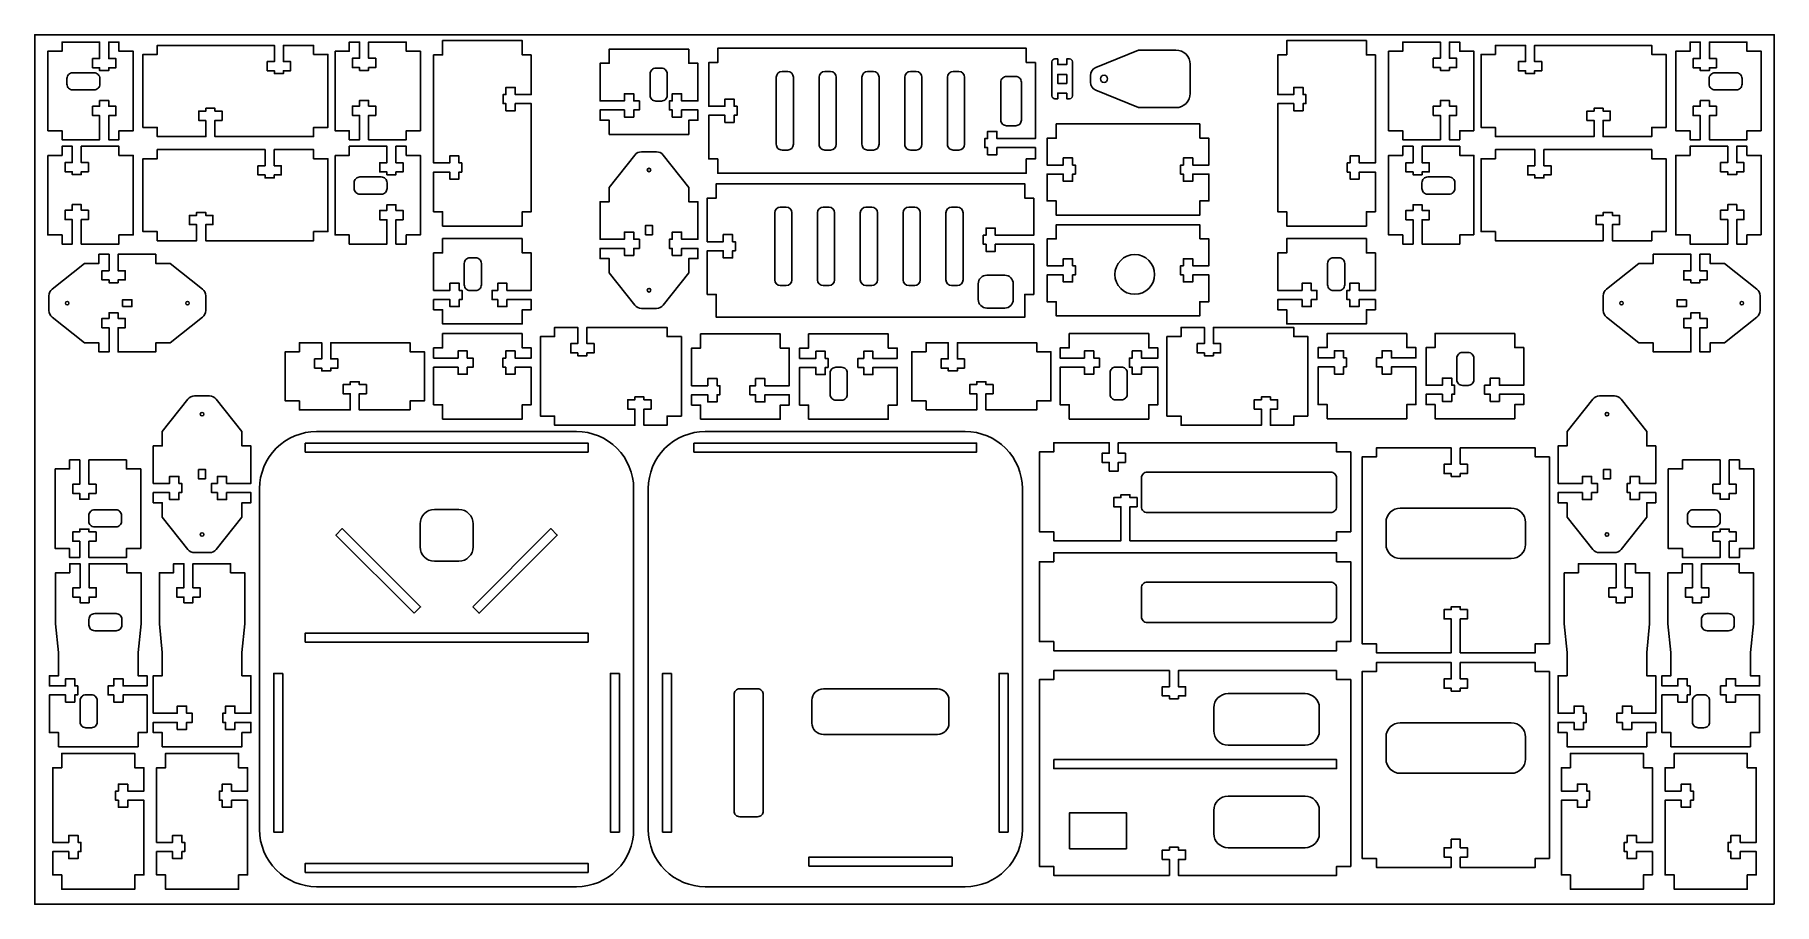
# Model space of a CAD drawing. Extents: x -305 to 305, y -151 to 154.
import ezdxf

# ---------------------------------------------------------------- set-up
doc = ezdxf.new("R2010")
doc.units = 0
doc.layers.add('TRANSPARENT', color=5, linetype='CONTINUOUS')

msp = doc.modelspace()

# ---------------------------------------------------------------- linework, layer by layer
at = {"layer": 'TRANSPARENT'}
for points in [[(304.8, -150.81), (-304.8, -150.81), (-304.8, 153.99), (304.8, 153.99)], [(-300.25, 120.34), (-300.25, 148.24), (-295.25, 148.24), (-295.25, 151.41), (-282.07, 151.41), (-282.07, 145.67), (-284.57, 145.67), (-284.57, 142.42), (-282.07, 142.42), (-282.07, 141.42), (-278.89, 141.42), (-278.89, 142.42), (-276.39, 142.42), (-276.39, 145.67), (-278.89, 145.67), (-278.89, 151.41), (-275.31, 151.41), (-275.31, 148.24), (-270.31, 148.24), (-270.31, 120.34), (-275.31, 120.34), (-275.31, 117.16), (-278.89, 117.16), (-278.89, 125.68), (-276.39, 125.68), (-276.39, 128.93), (-278.89, 128.93), (-278.89, 130.93), (-282.07, 130.93), (-282.07, 128.93), (-284.57, 128.93), (-284.57, 125.68), (-282.07, 125.68), (-282.07, 117.16), (-295.25, 117.16), (-295.25, 120.34)], [(-244.83, 123.96), (-247.33, 123.96), (-247.33, 127.21), (-244.83, 127.21), (-244.83, 128.21), (-241.66, 128.21), (-241.66, 127.21), (-239.16, 127.21), (-239.16, 123.96), (-241.66, 123.96), (-241.66, 118.32), (-207.08, 118.32), (-207.08, 121.49), (-202.08, 121.49), (-202.08, 147.08), (-207.08, 147.08), (-207.08, 150.25), (-217.66, 150.25), (-217.66, 144.61), (-215.16, 144.61), (-215.16, 141.36), (-217.66, 141.36), (-217.66, 140.36), (-220.83, 140.36), (-220.83, 141.36), (-223.33, 141.36), (-223.33, 144.61), (-220.83, 144.61), (-220.83, 150.25), (-261.9, 150.25), (-261.9, 147.08), (-266.9, 147.08), (-266.9, 121.49), (-261.9, 121.49), (-261.9, 118.32), (-244.83, 118.32)], [(-199.58, 148.24), (-199.58, 120.34), (-194.58, 120.34), (-194.58, 117.16), (-191, 117.16), (-191, 125.74), (-193.5, 125.74), (-193.5, 128.99), (-191, 128.99), (-191, 130.99), (-187.82, 130.99), (-187.82, 128.99), (-185.32, 128.99), (-185.32, 125.74), (-187.82, 125.74), (-187.82, 117.16), (-174.64, 117.16), (-174.64, 120.34), (-169.64, 120.34), (-169.64, 148.24), (-174.64, 148.24), (-174.64, 151.41), (-187.82, 151.41), (-187.82, 145.73), (-185.32, 145.73), (-185.32, 142.48), (-187.82, 142.48), (-187.82, 141.48), (-191, 141.48), (-191, 142.48), (-193.5, 142.48), (-193.5, 145.73), (-191, 145.73), (-191, 151.41), (-194.58, 151.41), (-194.58, 148.24)], [(-130.79, 146.95), (-133.96, 146.95), (-133.96, 151.95), (-161.86, 151.95), (-161.86, 146.95), (-165.04, 146.95), (-165.04, 109.04), (-159.39, 109.04), (-159.39, 111.54), (-156.14, 111.54), (-156.14, 109.04), (-155.14, 109.04), (-155.14, 105.87), (-156.14, 105.87), (-156.14, 103.37), (-159.39, 103.37), (-159.39, 105.87), (-165.04, 105.87), (-165.04, 91.95), (-161.86, 91.95), (-161.86, 86.95), (-133.96, 86.95), (-133.96, 91.95), (-130.79, 91.95), (-130.79, 129.87), (-136.43, 129.87), (-136.43, 127.37), (-139.68, 127.37), (-139.68, 129.87), (-140.68, 129.87), (-140.68, 133.04), (-139.68, 133.04), (-139.68, 135.54), (-136.43, 135.54), (-136.43, 133.04), (-130.79, 133.04)], [(-75.59, 148.99), (-103.49, 148.99), (-103.49, 143.99), (-106.66, 143.99), (-106.66, 130.8), (-98.14, 130.8), (-98.14, 133.3), (-94.89, 133.3), (-94.89, 130.8), (-92.89, 130.8), (-92.89, 127.63), (-94.89, 127.63), (-94.89, 125.13), (-98.14, 125.13), (-98.14, 127.63), (-106.66, 127.63), (-106.66, 124.05), (-103.49, 124.05), (-103.49, 119.05), (-75.59, 119.05), (-75.59, 124.05), (-72.41, 124.05), (-72.41, 127.63), (-78.15, 127.63), (-78.15, 125.13), (-81.4, 125.13), (-81.4, 127.63), (-82.4, 127.63), (-82.4, 130.8), (-81.4, 130.8), (-81.4, 133.3), (-78.15, 133.3), (-78.15, 130.8), (-72.41, 130.8), (-72.41, 143.99), (-75.59, 143.99)], [(42.68, 144.25), (42.68, 149.25), (-65.42, 149.25), (-65.42, 144.25), (-68.59, 144.25), (-68.59, 128.93), (-62.95, 128.93), (-62.95, 131.43), (-59.7, 131.43), (-59.7, 128.93), (-58.7, 128.93), (-58.7, 125.76), (-59.7, 125.76), (-59.7, 123.26), (-62.95, 123.26), (-62.95, 125.76), (-68.59, 125.76), (-68.59, 110.44), (-65.42, 110.44), (-65.42, 105.44), (42.68, 105.44), (42.68, 110.44), (45.86, 110.44), (45.86, 114.45), (32.38, 114.45), (32.38, 111.95), (29.13, 111.95), (29.13, 114.45), (28.13, 114.45), (28.13, 117.62), (29.13, 117.62), (29.13, 120.12), (32.38, 120.12), (32.38, 117.62), (45.86, 117.62), (45.86, 144.25)], [(133.96, 146.95), (130.79, 146.95), (130.79, 133.04), (136.43, 133.04), (136.43, 135.54), (139.68, 135.54), (139.68, 133.04), (140.68, 133.04), (140.68, 129.87), (139.68, 129.87), (139.68, 127.37), (136.43, 127.37), (136.43, 129.87), (130.79, 129.87), (130.79, 91.95), (133.96, 91.95), (133.96, 86.95), (161.86, 86.95), (161.86, 91.95), (165.04, 91.95), (165.04, 105.87), (159.39, 105.87), (159.39, 103.37), (156.14, 103.37), (156.14, 105.87), (155.14, 105.87), (155.14, 109.04), (156.14, 109.04), (156.14, 111.54), (159.39, 111.54), (159.39, 109.04), (165.04, 109.04), (165.04, 146.95), (161.86, 146.95), (161.86, 151.95), (133.96, 151.95)], [(199.58, 120.34), (199.58, 148.24), (194.58, 148.24), (194.58, 151.41), (191, 151.41), (191, 145.73), (193.5, 145.73), (193.5, 142.48), (191, 142.48), (191, 141.48), (187.82, 141.48), (187.82, 142.48), (185.32, 142.48), (185.32, 145.73), (187.82, 145.73), (187.82, 151.41), (174.64, 151.41), (174.64, 148.24), (169.64, 148.24), (169.64, 120.34), (174.64, 120.34), (174.64, 117.16), (187.82, 117.16), (187.82, 125.74), (185.32, 125.74), (185.32, 128.99), (187.82, 128.99), (187.82, 130.99), (191, 130.99), (191, 128.99), (193.5, 128.99), (193.5, 125.74), (191, 125.74), (191, 117.16), (194.58, 117.16), (194.58, 120.34)], [(247.33, 123.96), (244.83, 123.96), (244.83, 118.32), (261.9, 118.32), (261.9, 121.49), (266.9, 121.49), (266.9, 147.08), (261.9, 147.08), (261.9, 150.25), (220.83, 150.25), (220.83, 144.61), (223.33, 144.61), (223.33, 141.36), (220.83, 141.36), (220.83, 140.36), (217.66, 140.36), (217.66, 141.36), (215.16, 141.36), (215.16, 144.61), (217.66, 144.61), (217.66, 150.25), (207.08, 150.25), (207.08, 147.08), (202.08, 147.08), (202.08, 121.49), (207.08, 121.49), (207.08, 118.32), (241.66, 118.32), (241.66, 123.96), (239.16, 123.96), (239.16, 127.21), (241.66, 127.21), (241.66, 128.21), (244.83, 128.21), (244.83, 127.21), (247.33, 127.21)], [(300.25, 120.34), (300.25, 148.24), (295.25, 148.24), (295.25, 151.41), (282.07, 151.41), (282.07, 145.67), (284.57, 145.67), (284.57, 142.42), (282.07, 142.42), (282.07, 141.42), (278.89, 141.42), (278.89, 142.42), (276.39, 142.42), (276.39, 145.67), (278.89, 145.67), (278.89, 151.41), (275.31, 151.41), (275.31, 148.24), (270.31, 148.24), (270.31, 120.34), (275.31, 120.34), (275.31, 117.16), (278.89, 117.16), (278.89, 125.68), (276.39, 125.68), (276.39, 128.93), (278.89, 128.93), (278.89, 130.93), (282.07, 130.93), (282.07, 128.93), (284.57, 128.93), (284.57, 125.68), (282.07, 125.68), (282.07, 117.16), (295.25, 117.16), (295.25, 120.34)], [(56.87, 140.12), (56.87, 136.95), (53.69, 136.95), (53.69, 140.12)], [(103.49, 117.74), (103.49, 122.74), (53.17, 122.74), (53.17, 117.74), (49.99, 117.74), (49.99, 108.33), (55.64, 108.33), (55.64, 110.83), (58.89, 110.83), (58.89, 108.33), (59.89, 108.33), (59.89, 105.15), (58.89, 105.15), (58.89, 102.65), (55.64, 102.65), (55.64, 105.15), (49.99, 105.15), (49.99, 95.74), (53.17, 95.74), (53.17, 90.74), (103.49, 90.74), (103.49, 95.74), (106.66, 95.74), (106.66, 105.15), (101.01, 105.15), (101.01, 102.65), (97.76, 102.65), (97.76, 105.15), (96.76, 105.15), (96.76, 108.33), (97.76, 108.33), (97.76, 110.83), (101.01, 110.83), (101.01, 108.33), (106.66, 108.33), (106.66, 117.74)], [(-300.25, 111.71), (-300.25, 83.81), (-295.25, 83.81), (-295.25, 80.63), (-291.67, 80.63), (-291.67, 89.21), (-294.17, 89.21), (-294.17, 92.46), (-291.67, 92.46), (-291.67, 94.46), (-288.49, 94.46), (-288.49, 92.46), (-285.99, 92.46), (-285.99, 89.21), (-288.49, 89.21), (-288.49, 80.63), (-275.31, 80.63), (-275.31, 83.81), (-270.31, 83.81), (-270.31, 111.71), (-275.31, 111.71), (-275.31, 114.88), (-288.49, 114.88), (-288.49, 109.2), (-285.99, 109.2), (-285.99, 105.95), (-288.49, 105.95), (-288.49, 104.95), (-291.67, 104.95), (-291.67, 105.95), (-294.17, 105.95), (-294.17, 109.2), (-291.67, 109.2), (-291.67, 114.88), (-295.25, 114.88), (-295.25, 111.71)], [(-226.58, 108.08), (-224.08, 108.08), (-224.08, 113.73), (-261.9, 113.73), (-261.9, 110.55), (-266.9, 110.55), (-266.9, 84.97), (-261.9, 84.97), (-261.9, 81.79), (-248.08, 81.79), (-248.08, 87.44), (-250.58, 87.44), (-250.58, 90.69), (-248.08, 90.69), (-248.08, 91.69), (-244.9, 91.69), (-244.9, 90.69), (-242.4, 90.69), (-242.4, 87.44), (-244.9, 87.44), (-244.9, 81.79), (-207.08, 81.79), (-207.08, 84.97), (-202.08, 84.97), (-202.08, 110.55), (-207.08, 110.55), (-207.08, 113.73), (-220.9, 113.73), (-220.9, 108.08), (-218.4, 108.08), (-218.4, 104.83), (-220.9, 104.83), (-220.9, 103.83), (-224.08, 103.83), (-224.08, 104.83), (-226.58, 104.83)], [(-199.58, 111.71), (-199.58, 83.81), (-194.58, 83.81), (-194.58, 80.63), (-181.4, 80.63), (-181.4, 89.15), (-183.9, 89.15), (-183.9, 92.4), (-181.4, 92.4), (-181.4, 94.4), (-178.22, 94.4), (-178.22, 92.4), (-175.72, 92.4), (-175.72, 89.15), (-178.22, 89.15), (-178.22, 80.63), (-174.64, 80.63), (-174.64, 83.81), (-169.64, 83.81), (-169.64, 111.71), (-174.64, 111.71), (-174.64, 114.88), (-178.22, 114.88), (-178.22, 109.14), (-175.72, 109.14), (-175.72, 105.89), (-178.22, 105.89), (-178.22, 104.89), (-181.4, 104.89), (-181.4, 105.89), (-183.9, 105.89), (-183.9, 109.14), (-181.4, 109.14), (-181.4, 114.88), (-194.58, 114.88), (-194.58, 111.71)], [(199.58, 83.81), (199.58, 111.71), (194.58, 111.71), (194.58, 114.88), (181.4, 114.88), (181.4, 109.14), (183.9, 109.14), (183.9, 105.89), (181.4, 105.89), (181.4, 104.89), (178.22, 104.89), (178.22, 105.89), (175.72, 105.89), (175.72, 109.14), (178.22, 109.14), (178.22, 114.88), (174.64, 114.88), (174.64, 111.71), (169.64, 111.71), (169.64, 83.81), (174.64, 83.81), (174.64, 80.63), (178.22, 80.63), (178.22, 89.15), (175.72, 89.15), (175.72, 92.4), (178.22, 92.4), (178.22, 94.4), (181.4, 94.4), (181.4, 92.4), (183.9, 92.4), (183.9, 89.15), (181.4, 89.15), (181.4, 80.63), (194.58, 80.63), (194.58, 83.81)], [(224.08, 108.08), (226.58, 108.08), (226.58, 104.83), (224.08, 104.83), (224.08, 103.83), (220.9, 103.83), (220.9, 104.83), (218.4, 104.83), (218.4, 108.08), (220.9, 108.08), (220.9, 113.73), (207.08, 113.73), (207.08, 110.55), (202.08, 110.55), (202.08, 84.97), (207.08, 84.97), (207.08, 81.79), (244.9, 81.79), (244.9, 87.44), (242.4, 87.44), (242.4, 90.69), (244.9, 90.69), (244.9, 91.69), (248.08, 91.69), (248.08, 90.69), (250.58, 90.69), (250.58, 87.44), (248.08, 87.44), (248.08, 81.79), (261.9, 81.79), (261.9, 84.97), (266.9, 84.97), (266.9, 110.55), (261.9, 110.55), (261.9, 113.73), (224.08, 113.73)], [(300.25, 83.81), (300.25, 111.71), (295.25, 111.71), (295.25, 114.88), (291.67, 114.88), (291.67, 109.2), (294.17, 109.2), (294.17, 105.95), (291.67, 105.95), (291.67, 104.95), (288.49, 104.95), (288.49, 105.95), (285.99, 105.95), (285.99, 109.2), (288.49, 109.2), (288.49, 114.88), (275.31, 114.88), (275.31, 111.71), (270.31, 111.71), (270.31, 83.81), (275.31, 83.81), (275.31, 80.63), (288.49, 80.63), (288.49, 89.21), (285.99, 89.21), (285.99, 92.46), (288.49, 92.46), (288.49, 94.46), (291.67, 94.46), (291.67, 92.46), (294.17, 92.46), (294.17, 89.21), (291.67, 89.21), (291.67, 80.63), (295.25, 80.63), (295.25, 83.81)], [(45.3, 96.75), (42.13, 96.75), (42.13, 101.75), (-65.97, 101.75), (-65.97, 96.75), (-69.15, 96.75), (-69.15, 81.43), (-63.5, 81.43), (-63.5, 83.93), (-60.25, 83.93), (-60.25, 81.43), (-59.25, 81.43), (-59.25, 78.26), (-60.25, 78.26), (-60.25, 75.76), (-63.5, 75.76), (-63.5, 78.26), (-69.15, 78.26), (-69.15, 62.94), (-65.97, 62.94), (-65.97, 54.94), (42.13, 54.94), (42.13, 62.94), (45.3, 62.94), (45.3, 80.53), (31.82, 80.53), (31.82, 78.03), (28.57, 78.03), (28.57, 80.53), (27.57, 80.53), (27.57, 83.71), (28.57, 83.71), (28.57, 86.21), (31.82, 86.21), (31.82, 83.71), (45.3, 83.71)], [(-88.33, 83.87), (-90.75, 83.87), (-90.75, 87.15), (-88.33, 87.15)], [(103.49, 82.4), (103.49, 87.4), (53.17, 87.4), (53.17, 82.4), (49.99, 82.4), (49.99, 72.99), (55.64, 72.99), (55.64, 75.49), (58.89, 75.49), (58.89, 72.99), (59.89, 72.99), (59.89, 69.82), (58.89, 69.82), (58.89, 67.32), (55.64, 67.32), (55.64, 69.82), (49.99, 69.82), (49.99, 60.41), (53.17, 60.41), (53.17, 55.41), (103.49, 55.41), (103.49, 60.41), (106.66, 60.41), (106.66, 69.82), (101.01, 69.82), (101.01, 67.32), (97.76, 67.32), (97.76, 69.82), (96.76, 69.82), (96.76, 72.99), (97.76, 72.99), (97.76, 75.49), (101.01, 75.49), (101.01, 72.99), (106.66, 72.99), (106.66, 82.4)], [(-133.96, 82.54), (-161.86, 82.54), (-161.86, 77.54), (-165.04, 77.54), (-165.04, 64.36), (-159.3, 64.36), (-159.3, 66.86), (-156.05, 66.86), (-156.05, 64.36), (-155.05, 64.36), (-155.05, 61.18), (-156.05, 61.18), (-156.05, 58.68), (-159.3, 58.68), (-159.3, 61.18), (-165.04, 61.18), (-165.04, 57.6), (-161.86, 57.6), (-161.86, 52.6), (-133.96, 52.6), (-133.96, 57.6), (-130.79, 57.6), (-130.79, 61.18), (-139.31, 61.18), (-139.31, 58.68), (-142.56, 58.68), (-142.56, 61.18), (-144.56, 61.18), (-144.56, 64.36), (-142.56, 64.36), (-142.56, 66.86), (-139.31, 66.86), (-139.31, 64.36), (-130.79, 64.36), (-130.79, 77.54), (-133.96, 77.54)], [(161.86, 82.54), (133.96, 82.54), (133.96, 77.54), (130.79, 77.54), (130.79, 64.36), (139.31, 64.36), (139.31, 66.86), (142.56, 66.86), (142.56, 64.36), (144.56, 64.36), (144.56, 61.18), (142.56, 61.18), (142.56, 58.68), (139.31, 58.68), (139.31, 61.18), (130.79, 61.18), (130.79, 57.6), (133.96, 57.6), (133.96, 52.6), (161.86, 52.6), (161.86, 57.6), (165.04, 57.6), (165.04, 61.18), (159.3, 61.18), (159.3, 58.68), (156.05, 58.68), (156.05, 61.18), (155.05, 61.18), (155.05, 64.36), (156.05, 64.36), (156.05, 66.86), (159.3, 66.86), (159.3, 64.36), (165.04, 64.36), (165.04, 77.54), (161.86, 77.54)], [(-274.01, 58.69), (-274.01, 61.11), (-270.74, 61.11), (-270.74, 58.69)], [(274.01, 61.11), (274.01, 58.69), (270.74, 58.69), (270.74, 61.11)], [(-133.96, 49.21), (-161.86, 49.21), (-161.86, 44.21), (-165.04, 44.21), (-165.04, 40.63), (-156.46, 40.63), (-156.46, 43.13), (-153.21, 43.13), (-153.21, 40.63), (-151.21, 40.63), (-151.21, 37.46), (-153.21, 37.46), (-153.21, 34.96), (-156.46, 34.96), (-156.46, 37.46), (-165.04, 37.46), (-165.04, 24.27), (-161.86, 24.27), (-161.86, 19.27), (-133.96, 19.27), (-133.96, 24.27), (-130.79, 24.27), (-130.79, 37.46), (-136.47, 37.46), (-136.47, 34.96), (-139.72, 34.96), (-139.72, 37.46), (-140.72, 37.46), (-140.72, 40.63), (-139.72, 40.63), (-139.72, 43.13), (-136.47, 43.13), (-136.47, 40.63), (-130.79, 40.63), (-130.79, 44.21), (-133.96, 44.21)], [(-78.18, 20.29), (-78.18, 48.19), (-83.18, 48.19), (-83.18, 51.37), (-111.31, 51.37), (-111.31, 45.72), (-108.81, 45.72), (-108.81, 42.47), (-111.31, 42.47), (-111.31, 41.47), (-114.49, 41.47), (-114.49, 42.47), (-116.99, 42.47), (-116.99, 45.72), (-114.49, 45.72), (-114.49, 51.37), (-122.62, 51.37), (-122.62, 48.19), (-127.62, 48.19), (-127.62, 20.29), (-122.62, 20.29), (-122.62, 17.12), (-94.49, 17.12), (-94.49, 22.77), (-96.99, 22.77), (-96.99, 26.02), (-94.49, 26.02), (-94.49, 27.02), (-91.31, 27.02), (-91.31, 26.02), (-88.81, 26.02), (-88.81, 22.77), (-91.31, 22.77), (-91.31, 17.12), (-83.18, 17.12), (-83.18, 20.29)], [(-71.44, 19.19), (-43.54, 19.19), (-43.54, 24.19), (-40.37, 24.19), (-40.37, 27.77), (-48.94, 27.77), (-48.94, 25.27), (-52.19, 25.27), (-52.19, 27.77), (-54.19, 27.77), (-54.19, 30.95), (-52.19, 30.95), (-52.19, 33.45), (-48.94, 33.45), (-48.94, 30.95), (-40.37, 30.95), (-40.37, 44.13), (-43.54, 44.13), (-43.54, 49.13), (-71.44, 49.13), (-71.44, 44.13), (-74.62, 44.13), (-74.62, 30.95), (-68.93, 30.95), (-68.93, 33.45), (-65.68, 33.45), (-65.68, 30.95), (-64.68, 30.95), (-64.68, 27.77), (-65.68, 27.77), (-65.68, 25.27), (-68.93, 25.27), (-68.93, 27.77), (-74.62, 27.77), (-74.62, 24.19), (-71.44, 24.19)], [(-33.61, 19.19), (-5.71, 19.19), (-5.71, 24.19), (-2.54, 24.19), (-2.54, 37.37), (-11.06, 37.37), (-11.06, 34.87), (-14.31, 34.87), (-14.31, 37.37), (-16.31, 37.37), (-16.31, 40.55), (-14.31, 40.55), (-14.31, 43.05), (-11.06, 43.05), (-11.06, 40.55), (-2.54, 40.55), (-2.54, 44.13), (-5.71, 44.13), (-5.71, 49.13), (-33.61, 49.13), (-33.61, 44.13), (-36.79, 44.13), (-36.79, 40.55), (-31.05, 40.55), (-31.05, 43.05), (-27.8, 43.05), (-27.8, 40.55), (-26.8, 40.55), (-26.8, 37.37), (-27.8, 37.37), (-27.8, 34.87), (-31.05, 34.87), (-31.05, 37.37), (-36.79, 37.37), (-36.79, 24.19), (-33.61, 24.19)], [(57.72, 19.27), (85.62, 19.27), (85.62, 24.27), (88.79, 24.27), (88.79, 37.46), (83.05, 37.46), (83.05, 34.96), (79.8, 34.96), (79.8, 37.46), (78.8, 37.46), (78.8, 40.63), (79.8, 40.63), (79.8, 43.13), (83.05, 43.13), (83.05, 40.63), (88.79, 40.63), (88.79, 44.21), (85.62, 44.21), (85.62, 49.21), (57.72, 49.21), (57.72, 44.21), (54.54, 44.21), (54.54, 40.63), (63.06, 40.63), (63.06, 43.13), (66.31, 43.13), (66.31, 40.63), (68.31, 40.63), (68.31, 37.46), (66.31, 37.46), (66.31, 34.96), (63.06, 34.96), (63.06, 37.46), (54.54, 37.46), (54.54, 24.27), (57.72, 24.27)], [(141.39, 20.29), (141.39, 48.19), (136.39, 48.19), (136.39, 51.37), (108.26, 51.37), (108.26, 45.72), (110.76, 45.72), (110.76, 42.47), (108.26, 42.47), (108.26, 41.47), (105.09, 41.47), (105.09, 42.47), (102.59, 42.47), (102.59, 45.72), (105.09, 45.72), (105.09, 51.37), (96.96, 51.37), (96.96, 48.19), (91.96, 48.19), (91.96, 20.29), (96.96, 20.29), (96.96, 17.12), (125.09, 17.12), (125.09, 22.77), (122.59, 22.77), (122.59, 26.02), (125.09, 26.02), (125.09, 27.02), (128.26, 27.02), (128.26, 26.02), (130.76, 26.02), (130.76, 22.77), (128.26, 22.77), (128.26, 17.12), (136.39, 17.12), (136.39, 20.29)], [(176.04, 49.3), (148.14, 49.3), (148.14, 44.3), (144.96, 44.3), (144.96, 40.71), (150.65, 40.71), (150.65, 43.21), (153.9, 43.21), (153.9, 40.71), (154.9, 40.71), (154.9, 37.54), (153.9, 37.54), (153.9, 35.04), (150.65, 35.04), (150.65, 37.54), (144.96, 37.54), (144.96, 24.36), (148.14, 24.36), (148.14, 19.36), (176.04, 19.36), (176.04, 24.36), (179.21, 24.36), (179.21, 37.54), (170.64, 37.54), (170.64, 35.04), (167.39, 35.04), (167.39, 37.54), (165.39, 37.54), (165.39, 40.71), (167.39, 40.71), (167.39, 43.21), (170.64, 43.21), (170.64, 40.71), (179.21, 40.71), (179.21, 44.3), (176.04, 44.3)], [(213.87, 49.3), (185.97, 49.3), (185.97, 44.3), (182.79, 44.3), (182.79, 31.11), (188.53, 31.11), (188.53, 33.61), (191.78, 33.61), (191.78, 31.11), (192.78, 31.11), (192.78, 27.94), (191.78, 27.94), (191.78, 25.44), (188.53, 25.44), (188.53, 27.94), (182.79, 27.94), (182.79, 24.36), (185.97, 24.36), (185.97, 19.36), (213.87, 19.36), (213.87, 24.36), (217.04, 24.36), (217.04, 27.94), (208.52, 27.94), (208.52, 25.44), (205.27, 25.44), (205.27, 27.94), (203.27, 27.94), (203.27, 31.11), (205.27, 31.11), (205.27, 33.61), (208.52, 33.61), (208.52, 31.11), (217.04, 31.11), (217.04, 44.3), (213.87, 44.3)], [(-173.26, 22.47), (-173.26, 25.65), (-168.26, 25.65), (-168.26, 42.84), (-173.26, 42.84), (-173.26, 46.02), (-201.06, 46.02), (-201.06, 40.37), (-198.56, 40.37), (-198.56, 37.12), (-201.06, 37.12), (-201.06, 36.12), (-204.24, 36.12), (-204.24, 37.12), (-206.74, 37.12), (-206.74, 40.37), (-204.24, 40.37), (-204.24, 46.02), (-212.04, 46.02), (-212.04, 42.84), (-217.04, 42.84), (-217.04, 25.65), (-212.04, 25.65), (-212.04, 22.47), (-194.24, 22.47), (-194.24, 28.12), (-196.74, 28.12), (-196.74, 31.37), (-194.24, 31.37), (-194.24, 32.37), (-191.06, 32.37), (-191.06, 31.37), (-188.56, 31.37), (-188.56, 28.12), (-191.06, 28.12), (-191.06, 22.47)], [(7.54, 22.47), (25.34, 22.47), (25.34, 28.12), (22.84, 28.12), (22.84, 31.37), (25.34, 31.37), (25.34, 32.37), (28.52, 32.37), (28.52, 31.37), (31.02, 31.37), (31.02, 28.12), (28.52, 28.12), (28.52, 22.47), (46.32, 22.47), (46.32, 25.65), (51.32, 25.65), (51.32, 42.84), (46.32, 42.84), (46.32, 46.02), (18.52, 46.02), (18.52, 40.37), (21.02, 40.37), (21.02, 37.12), (18.52, 37.12), (18.52, 36.12), (15.34, 36.12), (15.34, 37.12), (12.84, 37.12), (12.84, 40.37), (15.34, 40.37), (15.34, 46.02), (7.54, 46.02), (7.54, 42.84), (2.54, 42.84), (2.54, 25.65), (7.54, 25.65)], [(-210.02, 10.84), (-210.02, 7.67), (-110.92, 7.67), (-110.92, 10.84)], [(-73.81, 10.84), (-73.81, 7.67), (25.29, 7.67), (25.29, 10.84)], [(151.41, -23.39), (151.41, -20.22), (156.41, -20.22), (156.41, 7.78), (151.41, 7.78), (151.41, 10.96), (74.93, 10.96), (74.93, 7.31), (77.43, 7.31), (77.43, 4.06), (74.93, 4.06), (74.93, 1.06), (71.75, 1.06), (71.75, 4.06), (69.25, 4.06), (69.25, 7.31), (71.75, 7.31), (71.75, 10.96), (52.31, 10.96), (52.31, 7.78), (47.31, 7.78), (47.31, -20.22), (52.31, -20.22), (52.31, -23.39), (75.82, -23.39), (75.82, -11.5), (73.32, -11.5), (73.32, -8.25), (75.82, -8.25), (75.82, -7.25), (78.99, -7.25), (78.99, -8.25), (81.49, -8.25), (81.49, -11.5), (78.99, -11.5), (78.99, -23.39)], [(194.79, 3.43), (197.29, 3.43), (197.29, 0.18), (194.79, 0.18), (194.79, -0.82), (191.61, -0.82), (191.61, 0.18), (189.11, 0.18), (189.11, 3.43), (191.61, 3.43), (191.61, 9.17), (165.38, 9.17), (165.38, 6), (160.38, 6), (160.38, -59.49), (165.38, -59.49), (165.38, -62.67), (191.61, -62.67), (191.61, -50.78), (189.11, -50.78), (189.11, -47.53), (191.61, -47.53), (191.61, -46.53), (194.79, -46.53), (194.79, -47.53), (197.29, -47.53), (197.29, -50.78), (194.79, -50.78), (194.79, -62.67), (221.03, -62.67), (221.03, -59.49), (226.03, -59.49), (226.03, 6), (221.03, 6), (221.03, 9.17), (194.79, 9.17)], [(-267.66, -26.13), (-267.66, 1.77), (-272.66, 1.77), (-272.66, 4.95), (-285.84, 4.95), (-285.84, -3.57), (-283.34, -3.57), (-283.34, -6.82), (-285.84, -6.82), (-285.84, -8.82), (-289.02, -8.82), (-289.02, -6.82), (-291.52, -6.82), (-291.52, -3.57), (-289.02, -3.57), (-289.02, 4.95), (-292.6, 4.95), (-292.6, 1.77), (-297.6, 1.77), (-297.6, -26.13), (-292.6, -26.13), (-292.6, -29.3), (-289.02, -29.3), (-289.02, -23.56), (-291.52, -23.56), (-291.52, -20.31), (-289.02, -20.31), (-289.02, -19.31), (-285.84, -19.31), (-285.84, -20.31), (-283.34, -20.31), (-283.34, -23.56), (-285.84, -23.56), (-285.84, -29.3), (-272.66, -29.3), (-272.66, -26.13)], [(-244.96, -1.73), (-247.38, -1.73), (-247.38, 1.54), (-244.96, 1.54)], [(247.38, -1.73), (244.96, -1.73), (244.96, 1.54), (247.38, 1.54)], [(267.66, 1.77), (267.66, -26.13), (272.66, -26.13), (272.66, -29.3), (285.84, -29.3), (285.84, -23.56), (283.34, -23.56), (283.34, -20.31), (285.84, -20.31), (285.84, -19.31), (289.02, -19.31), (289.02, -20.31), (291.52, -20.31), (291.52, -23.56), (289.02, -23.56), (289.02, -29.3), (292.6, -29.3), (292.6, -26.13), (297.6, -26.13), (297.6, 1.77), (292.6, 1.77), (292.6, 4.95), (289.02, 4.95), (289.02, -3.57), (291.52, -3.57), (291.52, -6.82), (289.02, -6.82), (289.02, -8.82), (285.84, -8.82), (285.84, -6.82), (283.34, -6.82), (283.34, -3.57), (285.84, -3.57), (285.84, 4.95), (272.66, 4.95), (272.66, 1.77)], [(-171.85, -48.81), (-169.6, -46.56), (-197.03, -19.14), (-199.27, -21.38)], [(-151.34, -46.56), (-149.09, -48.81), (-121.67, -21.38), (-123.91, -19.14)], [(52.31, -58.75), (52.31, -61.93), (151.41, -61.93), (151.41, -58.75), (156.41, -58.75), (156.41, -30.75), (151.41, -30.75), (151.41, -27.58), (52.31, -27.58), (52.31, -30.75), (47.31, -30.75), (47.31, -58.75)], [(-267.57, -52.52), (-267.57, -34.62), (-272.57, -34.62), (-272.57, -31.44), (-285.76, -31.44), (-285.76, -39.87), (-283.26, -39.87), (-283.26, -43.12), (-285.76, -43.12), (-285.76, -45.12), (-288.93, -45.12), (-288.93, -43.12), (-291.43, -43.12), (-291.43, -39.87), (-288.93, -39.87), (-288.93, -31.44), (-292.52, -31.44), (-292.52, -34.62), (-297.52, -34.62), (-297.52, -52.52), (-296.49, -62.52), (-296.49, -70.69), (-299.67, -70.69), (-299.67, -74.28), (-294.02, -74.28), (-294.02, -71.78), (-290.77, -71.78), (-290.77, -74.28), (-289.77, -74.28), (-289.77, -77.45), (-290.77, -77.45), (-290.77, -79.95), (-294.02, -79.95), (-294.02, -77.45), (-299.67, -77.45), (-299.67, -90.63), (-296.49, -90.63), (-296.49, -95.63), (-268.6, -95.63), (-268.6, -90.63), (-265.42, -90.63), (-265.42, -77.45), (-273.85, -77.45), (-273.85, -79.95), (-277.1, -79.95), (-277.1, -77.45), (-279.1, -77.45), (-279.1, -74.28), (-277.1, -74.28), (-277.1, -71.78), (-273.85, -71.78), (-273.85, -74.28), (-265.42, -74.28), (-265.42, -70.69), (-268.6, -70.69), (-268.6, -62.52)], [(-231.2, -52.52), (-231.2, -34.62), (-236.2, -34.62), (-236.2, -31.44), (-249.38, -31.44), (-249.38, -39.87), (-246.88, -39.87), (-246.88, -43.12), (-249.38, -43.12), (-249.38, -45.12), (-252.56, -45.12), (-252.56, -43.12), (-255.06, -43.12), (-255.06, -39.87), (-252.56, -39.87), (-252.56, -31.44), (-256.14, -31.44), (-256.14, -34.62), (-261.14, -34.62), (-261.14, -52.52), (-260.12, -62.52), (-260.12, -70.69), (-263.3, -70.69), (-263.3, -83.88), (-254.87, -83.88), (-254.87, -81.38), (-251.62, -81.38), (-251.62, -83.88), (-249.62, -83.88), (-249.62, -87.05), (-251.62, -87.05), (-251.62, -89.55), (-254.87, -89.55), (-254.87, -87.05), (-263.3, -87.05), (-263.3, -90.63), (-260.12, -90.63), (-260.12, -95.63), (-232.22, -95.63), (-232.22, -90.63), (-229.05, -90.63), (-229.05, -87.05), (-234.69, -87.05), (-234.69, -89.55), (-237.94, -89.55), (-237.94, -87.05), (-238.94, -87.05), (-238.94, -83.88), (-237.94, -83.88), (-237.94, -81.38), (-234.69, -81.38), (-234.69, -83.88), (-229.05, -83.88), (-229.05, -70.69), (-232.22, -70.69), (-232.22, -62.52)], [(231.2, -34.62), (231.2, -52.52), (232.22, -62.52), (232.22, -70.69), (229.05, -70.69), (229.05, -83.88), (234.69, -83.88), (234.69, -81.38), (237.94, -81.38), (237.94, -83.88), (238.94, -83.88), (238.94, -87.05), (237.94, -87.05), (237.94, -89.55), (234.69, -89.55), (234.69, -87.05), (229.05, -87.05), (229.05, -90.63), (232.22, -90.63), (232.22, -95.63), (260.12, -95.63), (260.12, -90.63), (263.3, -90.63), (263.3, -87.05), (254.87, -87.05), (254.87, -89.55), (251.62, -89.55), (251.62, -87.05), (249.62, -87.05), (249.62, -83.88), (251.62, -83.88), (251.62, -81.38), (254.87, -81.38), (254.87, -83.88), (263.3, -83.88), (263.3, -70.69), (260.12, -70.69), (260.12, -62.52), (261.14, -52.52), (261.14, -34.62), (256.14, -34.62), (256.14, -31.44), (252.56, -31.44), (252.56, -39.87), (255.06, -39.87), (255.06, -43.12), (252.56, -43.12), (252.56, -45.12), (249.38, -45.12), (249.38, -43.12), (246.88, -43.12), (246.88, -39.87), (249.38, -39.87), (249.38, -31.44), (236.2, -31.44), (236.2, -34.62)], [(297.52, -52.52), (297.52, -34.62), (292.52, -34.62), (292.52, -31.44), (279.33, -31.44), (279.33, -39.87), (281.83, -39.87), (281.83, -43.12), (279.33, -43.12), (279.33, -45.12), (276.16, -45.12), (276.16, -43.12), (273.66, -43.12), (273.66, -39.87), (276.16, -39.87), (276.16, -31.44), (272.57, -31.44), (272.57, -34.62), (267.57, -34.62), (267.57, -52.52), (268.6, -62.52), (268.6, -70.69), (265.42, -70.69), (265.42, -74.28), (271.07, -74.28), (271.07, -71.78), (274.32, -71.78), (274.32, -74.28), (275.32, -74.28), (275.32, -77.45), (274.32, -77.45), (274.32, -79.95), (271.07, -79.95), (271.07, -77.45), (265.42, -77.45), (265.42, -90.63), (268.6, -90.63), (268.6, -95.63), (296.49, -95.63), (296.49, -90.63), (299.67, -90.63), (299.67, -77.45), (291.24, -77.45), (291.24, -79.95), (287.99, -79.95), (287.99, -77.45), (285.99, -77.45), (285.99, -74.28), (287.99, -74.28), (287.99, -71.78), (291.24, -71.78), (291.24, -74.28), (299.67, -74.28), (299.67, -70.69), (296.49, -70.69), (296.49, -62.52)], [(-210.02, -58.94), (-110.92, -58.94), (-110.92, -55.76), (-210.02, -55.76)], [(191.61, -134.28), (189.11, -134.28), (189.11, -131.03), (191.61, -131.03), (191.61, -128.03), (194.79, -128.03), (194.79, -131.03), (197.29, -131.03), (197.29, -134.28), (194.79, -134.28), (194.79, -137.93), (221.03, -137.93), (221.03, -134.75), (226.03, -134.75), (226.03, -69.26), (221.03, -69.26), (221.03, -66.09), (194.79, -66.09), (194.79, -71.83), (197.29, -71.83), (197.29, -75.08), (194.79, -75.08), (194.79, -76.08), (191.61, -76.08), (191.61, -75.08), (189.11, -75.08), (189.11, -71.83), (191.61, -71.83), (191.61, -66.09), (165.38, -66.09), (165.38, -69.26), (160.38, -69.26), (160.38, -134.75), (165.38, -134.75), (165.38, -137.93), (191.61, -137.93)], [(-217.85, -69.89), (-221.03, -69.89), (-221.03, -125.54), (-217.85, -125.54)], [(-99.92, -69.89), (-103.09, -69.89), (-103.09, -125.54), (-99.92, -125.54)], [(-81.64, -69.89), (-84.81, -69.89), (-84.81, -125.54), (-81.64, -125.54)], [(36.3, -69.89), (33.12, -69.89), (33.12, -125.54), (36.3, -125.54)], [(151.41, -68.9), (151.41, -72.08), (156.41, -72.08), (156.41, -137.57), (151.41, -137.57), (151.41, -140.74), (96.02, -140.74), (96.02, -135.1), (98.52, -135.1), (98.52, -131.85), (96.02, -131.85), (96.02, -130.85), (92.85, -130.85), (92.85, -131.85), (90.35, -131.85), (90.35, -135.1), (92.85, -135.1), (92.85, -140.74), (52.31, -140.74), (52.31, -137.57), (47.31, -137.57), (47.31, -72.08), (52.31, -72.08), (52.31, -68.9), (92.85, -68.9), (92.85, -74.55), (90.35, -74.55), (90.35, -77.8), (92.85, -77.8), (92.85, -78.8), (96.02, -78.8), (96.02, -77.8), (98.52, -77.8), (98.52, -74.55), (96.02, -74.55), (96.02, -68.9)], [(-272.22, -108.67), (-272.22, -111.17), (-266.58, -111.17), (-266.58, -102.96), (-269.75, -102.96), (-269.75, -97.96), (-295.34, -97.96), (-295.34, -102.96), (-298.51, -102.96), (-298.51, -129.17), (-292.87, -129.17), (-292.87, -126.67), (-289.62, -126.67), (-289.62, -129.17), (-288.62, -129.17), (-288.62, -132.34), (-289.62, -132.34), (-289.62, -134.84), (-292.87, -134.84), (-292.87, -132.34), (-298.51, -132.34), (-298.51, -140.55), (-295.34, -140.55), (-295.34, -145.55), (-269.75, -145.55), (-269.75, -140.55), (-266.58, -140.55), (-266.58, -114.34), (-272.22, -114.34), (-272.22, -116.84), (-275.47, -116.84), (-275.47, -114.34), (-276.47, -114.34), (-276.47, -111.17), (-275.47, -111.17), (-275.47, -108.67)], [(-235.85, -108.67), (-235.85, -111.17), (-230.2, -111.17), (-230.2, -102.96), (-233.38, -102.96), (-233.38, -97.96), (-258.96, -97.96), (-258.96, -102.96), (-262.14, -102.96), (-262.14, -129.17), (-256.49, -129.17), (-256.49, -126.67), (-253.24, -126.67), (-253.24, -129.17), (-252.24, -129.17), (-252.24, -132.34), (-253.24, -132.34), (-253.24, -134.84), (-256.49, -134.84), (-256.49, -132.34), (-262.14, -132.34), (-262.14, -140.55), (-258.96, -140.55), (-258.96, -145.55), (-233.38, -145.55), (-233.38, -140.55), (-230.2, -140.55), (-230.2, -114.34), (-235.85, -114.34), (-235.85, -116.84), (-239.1, -116.84), (-239.1, -114.34), (-240.1, -114.34), (-240.1, -111.17), (-239.1, -111.17), (-239.1, -108.67)], [(52.31, -100.08), (52.31, -103.25), (151.41, -103.25), (151.41, -100.08)], [(235.85, -111.17), (235.85, -108.67), (239.1, -108.67), (239.1, -111.17), (240.1, -111.17), (240.1, -114.34), (239.1, -114.34), (239.1, -116.84), (235.85, -116.84), (235.85, -114.34), (230.2, -114.34), (230.2, -140.55), (233.38, -140.55), (233.38, -145.55), (258.96, -145.55), (258.96, -140.55), (262.14, -140.55), (262.14, -132.34), (256.49, -132.34), (256.49, -134.84), (253.24, -134.84), (253.24, -132.34), (252.24, -132.34), (252.24, -129.17), (253.24, -129.17), (253.24, -126.67), (256.49, -126.67), (256.49, -129.17), (262.14, -129.17), (262.14, -102.96), (258.96, -102.96), (258.96, -97.96), (233.38, -97.96), (233.38, -102.96), (230.2, -102.96), (230.2, -111.17)], [(272.22, -111.17), (272.22, -108.67), (275.47, -108.67), (275.47, -111.17), (276.47, -111.17), (276.47, -114.34), (275.47, -114.34), (275.47, -116.84), (272.22, -116.84), (272.22, -114.34), (266.58, -114.34), (266.58, -140.55), (269.75, -140.55), (269.75, -145.55), (295.34, -145.55), (295.34, -140.55), (298.51, -140.55), (298.51, -132.34), (292.87, -132.34), (292.87, -134.84), (289.62, -134.84), (289.62, -132.34), (288.62, -132.34), (288.62, -129.17), (289.62, -129.17), (289.62, -126.67), (292.87, -126.67), (292.87, -129.17), (298.51, -129.17), (298.51, -102.96), (295.34, -102.96), (295.34, -97.96), (269.75, -97.96), (269.75, -102.96), (266.58, -102.96), (266.58, -111.17)], [(77.79, -131.37), (77.79, -118.77), (57.85, -118.77), (57.85, -131.37)], [(-210.02, -139.67), (-110.92, -139.67), (-110.92, -136.5), (-210.02, -136.5)], [(-33.56, -137.51), (16.69, -137.51), (16.69, -134.33), (-33.56, -134.33)]]:
    msp.add_lwpolyline(points, close=True, dxfattribs=at)
for points in [[(95.15, 148.63), (81.99, 148.63), (67.02, 142.47, 0.304059), (65.16, 139.7), (65.16, 137.37, 0.304059), (67.02, 134.6), (81.99, 128.44), (95.15, 128.44, 0.414214), (100.15, 133.44), (100.15, 143.63, 0.414214)], [(-291.54, 140.66), (-284.02, 140.66, -0.414214), (-282.02, 138.66), (-282.02, 136.66, -0.414214), (-284.02, 134.66), (-291.54, 134.66, -0.414214), (-293.54, 136.66), (-293.54, 138.66, -0.414214)], [(-83.16, 140.28), (-83.16, 132.75, -0.414214), (-85.16, 130.75), (-87.16, 130.75, -0.414214), (-89.16, 132.75), (-89.16, 140.28, -0.414214), (-87.16, 142.28), (-85.16, 142.28, -0.414214)], [(-44.92, 115.59), (-44.92, 139.1, -0.414213), (-42.92, 141.1), (-40.92, 141.1, -0.414213), (-38.92, 139.1), (-38.92, 115.59, -0.414213), (-40.92, 113.59), (-42.92, 113.59, -0.414214)], [(-29.92, 115.59), (-29.92, 139.1, -0.414213), (-27.92, 141.1), (-25.92, 141.1, -0.414213), (-23.92, 139.1), (-23.92, 115.59, -0.414213), (-25.92, 113.59), (-27.92, 113.59, -0.414214)], [(-14.92, 115.59), (-14.92, 139.1, -0.414213), (-12.92, 141.1), (-10.92, 141.1, -0.414213), (-8.92, 139.1), (-8.92, 115.59, -0.414213), (-10.92, 113.59), (-12.92, 113.59, -0.414214)], [(0.08, 115.59), (0.08, 139.1, -0.414213), (2.08, 141.1), (4.08, 141.1, -0.414213), (6.08, 139.1), (6.08, 115.59, -0.414213), (4.08, 113.59), (2.08, 113.59, -0.414214)], [(15.08, 115.59), (15.08, 139.1, -0.414213), (17.08, 141.1), (19.08, 141.1, -0.414213), (21.08, 139.1), (21.08, 115.59, -0.414213), (19.08, 113.59), (17.08, 113.59, -0.414214)], [(56.87, 133.54), (56.87, 131.54), (57.87, 131.54, 0.414214), (58.87, 132.54), (58.87, 144.54, 0.414214), (57.87, 145.54), (56.87, 145.54), (56.87, 143.54), (53.69, 143.54), (53.69, 145.54), (52.69, 145.54, 0.414214), (51.69, 144.54), (51.69, 132.54, 0.414214), (52.69, 131.54), (53.69, 131.54), (53.69, 133.54)], [(291.54, 134.66), (284.02, 134.66, -0.414214), (282.02, 136.66), (282.02, 138.66, -0.414214), (284.02, 140.66), (291.54, 140.66, -0.414214), (293.54, 138.66), (293.54, 136.66, -0.414214)], [(40.98, 137.39), (40.98, 124.11, -0.414214), (38.98, 122.11), (35.78, 122.11, -0.414214), (33.78, 124.11), (33.78, 137.39, -0.414214), (35.78, 139.39), (38.98, 139.39, -0.414214)], [(-94.49, 111.83), (-103.49, 100.48), (-103.49, 95.48), (-106.66, 95.48), (-106.66, 82.3), (-98.14, 82.3), (-98.14, 84.8), (-94.89, 84.8), (-94.89, 82.3), (-92.89, 82.3), (-92.89, 79.12), (-94.89, 79.12), (-94.89, 76.62), (-98.14, 76.62), (-98.14, 79.12), (-106.66, 79.12), (-106.66, 75.54), (-103.49, 75.54), (-103.49, 70.54), (-94.49, 59.19, 0.229078), (-92.14, 58.05), (-86.93, 58.05, 0.229078), (-84.58, 59.19), (-75.59, 70.54), (-75.59, 75.54), (-72.41, 75.54), (-72.41, 79.12), (-78.15, 79.12), (-78.15, 76.62), (-81.4, 76.62), (-81.4, 79.12), (-82.4, 79.12), (-82.4, 82.3), (-81.4, 82.3), (-81.4, 84.8), (-78.15, 84.8), (-78.15, 82.3), (-72.41, 82.3), (-72.41, 95.48), (-75.59, 95.48), (-75.59, 100.48), (-84.58, 111.83, 0.229078), (-86.93, 112.97), (-92.14, 112.97, 0.229078)], [(-190.87, 104.13), (-183.35, 104.13, -0.414214), (-181.35, 102.13), (-181.35, 100.13, -0.414214), (-183.35, 98.13), (-190.87, 98.13, -0.414214), (-192.87, 100.13), (-192.87, 102.13, -0.414214)], [(190.88, 98.13), (183.35, 98.13, -0.414214), (181.35, 100.13), (181.35, 102.13, -0.414214), (183.35, 104.13), (190.88, 104.13, -0.414214), (192.88, 102.13), (192.88, 100.13, -0.414214)], [(-45.48, 68.09), (-45.48, 91.6, -0.414213), (-43.48, 93.6), (-41.48, 93.6, -0.414213), (-39.48, 91.6), (-39.48, 68.09, -0.414213), (-41.48, 66.09), (-43.48, 66.09, -0.414213)], [(-30.48, 68.09), (-30.48, 91.6, -0.414213), (-28.48, 93.6), (-26.48, 93.6, -0.414213), (-24.48, 91.6), (-24.48, 68.09, -0.414213), (-26.48, 66.09), (-28.48, 66.09, -0.414213)], [(-15.48, 68.09), (-15.48, 91.6, -0.414213), (-13.48, 93.6), (-11.48, 93.6, -0.414213), (-9.48, 91.6), (-9.48, 68.09, -0.414213), (-11.48, 66.09), (-13.48, 66.09, -0.414213)], [(-0.48, 68.09), (-0.48, 91.6, -0.414213), (1.52, 93.6), (3.52, 93.6, -0.414213), (5.52, 91.6), (5.52, 68.09, -0.414213), (3.52, 66.09), (1.52, 66.09, -0.414213)], [(14.52, 68.09), (14.52, 91.6, -0.414213), (16.52, 93.6), (18.52, 93.6, -0.414213), (20.52, 91.6), (20.52, 68.09, -0.414213), (18.52, 66.09), (16.52, 66.09, -0.414213)], [(-246.05, 64.86), (-257.4, 73.85), (-262.4, 73.85), (-262.4, 77.03), (-275.59, 77.03), (-275.59, 71.29), (-273.09, 71.29), (-273.09, 68.04), (-275.59, 68.04), (-275.59, 67.04), (-278.76, 67.04), (-278.76, 68.04), (-281.26, 68.04), (-281.26, 71.29), (-278.76, 71.29), (-278.76, 77.03), (-282.34, 77.03), (-282.34, 73.85), (-287.34, 73.85), (-298.7, 64.86, 0.229078), (-299.83, 62.51), (-299.83, 57.3, 0.229078), (-298.7, 54.95), (-287.34, 45.95), (-282.34, 45.95), (-282.34, 42.78), (-278.76, 42.78), (-278.76, 51.3), (-281.26, 51.3), (-281.26, 54.55), (-278.76, 54.55), (-278.76, 56.55), (-275.59, 56.55), (-275.59, 54.55), (-273.09, 54.55), (-273.09, 51.3), (-275.59, 51.3), (-275.59, 42.78), (-262.4, 42.78), (-262.4, 45.95), (-257.4, 45.95), (-246.05, 54.95, 0.229078), (-244.91, 57.3), (-244.91, 62.51, 0.229078)], [(-148.29, 73.83), (-148.29, 66.31, -0.414214), (-150.29, 64.31), (-152.29, 64.31, -0.414214), (-154.29, 66.31), (-154.29, 73.83, -0.414214), (-152.29, 75.83), (-150.29, 75.83, -0.414214)], [(154.29, 73.83), (154.29, 66.31, -0.414214), (152.29, 64.31), (150.29, 64.31, -0.414214), (148.29, 66.31), (148.29, 73.83, -0.414214), (150.29, 75.83), (152.29, 75.83, -0.414214)], [(257.4, 73.85), (246.05, 64.86, 0.229078), (244.91, 62.51), (244.91, 57.3, 0.229078), (246.05, 54.95), (257.4, 45.95), (262.4, 45.95), (262.4, 42.78), (275.59, 42.78), (275.59, 51.3), (273.09, 51.3), (273.09, 54.55), (275.59, 54.55), (275.59, 56.55), (278.76, 56.55), (278.76, 54.55), (281.26, 54.55), (281.26, 51.3), (278.76, 51.3), (278.76, 42.78), (282.34, 42.78), (282.34, 45.95), (287.34, 45.95), (298.7, 54.95, 0.229078), (299.83, 57.3), (299.83, 62.51, 0.229078), (298.7, 64.86), (287.34, 73.85), (282.34, 73.85), (282.34, 77.03), (278.76, 77.03), (278.76, 71.29), (281.26, 71.29), (281.26, 68.04), (278.76, 68.04), (278.76, 67.04), (275.59, 67.04), (275.59, 68.04), (273.09, 68.04), (273.09, 71.29), (275.59, 71.29), (275.59, 77.03), (262.4, 77.03), (262.4, 73.85)], [(25.83, 61.18), (25.83, 66.7, -0.414214), (28.83, 69.7), (35.13, 69.7, -0.414214), (38.13, 66.7), (38.13, 61.18, -0.414214), (35.13, 58.18), (28.83, 58.18, -0.414214)], [(-26.04, 27.9), (-26.04, 35.42, -0.414214), (-24.04, 37.42), (-22.04, 37.42, -0.414214), (-20.04, 35.42), (-20.04, 27.9, -0.414214), (-22.04, 25.9), (-24.04, 25.9, -0.414214)], [(72.04, 27.98), (72.04, 35.51, -0.414214), (74.04, 37.51), (76.04, 37.51, -0.414214), (78.04, 35.51), (78.04, 27.98, -0.414214), (76.04, 25.98), (74.04, 25.98, -0.414214)], [(199.54, 40.59), (199.54, 33.06, -0.414214), (197.54, 31.06), (195.54, 31.06, -0.414214), (193.54, 33.06), (193.54, 40.59, -0.414214), (195.54, 42.59), (197.54, 42.59, -0.414214)], [(-251.13, 26.23), (-260.12, 14.87), (-260.12, 9.87), (-263.3, 9.87), (-263.3, -3.31), (-257.56, -3.31), (-257.56, -0.81), (-254.31, -0.81), (-254.31, -3.31), (-253.31, -3.31), (-253.31, -6.48), (-254.31, -6.48), (-254.31, -8.98), (-257.56, -8.98), (-257.56, -6.48), (-263.3, -6.48), (-263.3, -10.07), (-260.12, -10.07), (-260.12, -15.07), (-251.13, -26.42, 0.229078), (-248.77, -27.56), (-243.57, -27.56, 0.229078), (-241.22, -26.42), (-232.22, -15.07), (-232.22, -10.07), (-229.05, -10.07), (-229.05, -6.48), (-237.57, -6.48), (-237.57, -8.98), (-240.82, -8.98), (-240.82, -6.48), (-242.82, -6.48), (-242.82, -3.31), (-240.82, -3.31), (-240.82, -0.81), (-237.57, -0.81), (-237.57, -3.31), (-229.05, -3.31), (-229.05, 9.87), (-232.22, 9.87), (-232.22, 14.87), (-241.22, 26.23, 0.229078), (-243.57, 27.36), (-248.77, 27.36, 0.229078)], [(260.12, 14.87), (251.13, 26.23, 0.229078), (248.77, 27.36), (243.57, 27.36, 0.229078), (241.22, 26.23), (232.22, 14.87), (232.22, 9.87), (229.05, 9.87), (229.05, -3.31), (237.57, -3.31), (237.57, -0.81), (240.82, -0.81), (240.82, -3.31), (242.82, -3.31), (242.82, -6.48), (240.82, -6.48), (240.82, -8.98), (237.57, -8.98), (237.57, -6.48), (229.05, -6.48), (229.05, -10.07), (232.22, -10.07), (232.22, -15.07), (241.22, -26.42, 0.229078), (243.57, -27.56), (248.77, -27.56, 0.229078), (251.13, -26.42), (260.12, -15.07), (260.12, -10.07), (263.3, -10.07), (263.3, -6.48), (257.56, -6.48), (257.56, -8.98), (254.31, -8.98), (254.31, -6.48), (253.31, -6.48), (253.31, -3.31), (254.31, -3.31), (254.31, -0.81), (257.56, -0.81), (257.56, -3.31), (263.3, -3.31), (263.3, 9.87), (260.12, 9.87)], [(-94.92, -5.11), (-94.92, -124.67, -0.414214), (-114.92, -144.67), (-206.03, -144.67, -0.414214), (-226.03, -124.67), (-226.03, -5.11, -0.414214), (-206.03, 14.89), (-114.92, 14.89, -0.414214)], [(41.3, -5.11), (41.3, -124.67, -0.414214), (21.3, -144.67), (-69.81, -144.67, -0.414214), (-89.81, -124.67), (-89.81, -5.11, -0.414214), (-69.81, 14.89), (21.3, 14.89, -0.414214)], [(83.04, -11.51), (83.04, -1.36, -0.414214), (85.04, 0.64), (149.4, 0.64, -0.414214), (151.4, -1.36), (151.4, -11.51, -0.414214), (149.4, -13.51), (85.04, -13.51, -0.414214)], [(212.64, -29.65), (173.76, -29.65, -0.414214), (168.76, -24.65), (168.76, -16.95, -0.414214), (173.76, -11.95), (212.64, -11.95, -0.414214), (217.64, -16.95), (217.64, -24.65, -0.414214)], [(-276.37, -18.55), (-283.89, -18.55, -0.414214), (-285.89, -16.55), (-285.89, -14.55, -0.414214), (-283.89, -12.55), (-276.37, -12.55, -0.414214), (-274.37, -14.55), (-274.37, -16.55, -0.414214)], [(-156.17, -12.46), (-164.77, -12.46, 0.414214), (-169.77, -17.46), (-169.77, -25.54, 0.414214), (-164.77, -30.54), (-156.17, -30.54, 0.414214), (-151.17, -25.54), (-151.17, -17.46, 0.414214)], [(276.37, -12.55), (283.89, -12.55, -0.414214), (285.89, -14.55), (285.89, -16.55, -0.414214), (283.89, -18.55), (276.37, -18.55, -0.414214), (274.37, -16.55), (274.37, -14.55, -0.414214)], [(83.04, -50.05), (83.04, -39.89, -0.414214), (85.04, -37.89), (149.4, -37.89, -0.414214), (151.4, -39.89), (151.4, -50.05, -0.414214), (149.4, -52.05), (85.04, -52.05, -0.414214)], [(-276.28, -48.94), (-283.81, -48.94, 0.414214), (-285.81, -50.94), (-285.81, -52.94, 0.414214), (-283.81, -54.94), (-276.28, -54.94, 0.414214), (-274.28, -52.94), (-274.28, -50.94, 0.414214)], [(288.81, -48.94), (281.28, -48.94, 0.414214), (279.28, -50.94), (279.28, -52.94, 0.414214), (281.28, -54.94), (288.81, -54.94, 0.414214), (290.81, -52.94), (290.81, -50.94, 0.414214)], [(-282.92, -86.93), (-282.92, -79.4, 0.414214), (-284.92, -77.4), (-286.92, -77.4, 0.414214), (-288.92, -79.4), (-288.92, -86.93, 0.414214), (-286.92, -88.93), (-284.92, -88.93, 0.414214)], [(-59.74, -77.31), (-59.74, -118.13, 0.414214), (-57.74, -120.13), (-51.48, -120.13, 0.414214), (-49.48, -118.13), (-49.48, -77.31, 0.414214), (-51.48, -75.31), (-57.74, -75.31, 0.414214)], [(11.56, -75.31), (-28.44, -75.31, 0.414214), (-32.44, -79.31), (-32.44, -87.31, 0.414214), (-28.44, -91.31), (11.56, -91.31, 0.414213), (15.56, -87.31), (15.56, -79.31, 0.414213)], [(108.38, -81.97), (108.38, -90.04, 0.414214), (113.38, -95.04), (140.38, -95.04, 0.414213), (145.38, -90.04), (145.38, -81.97, 0.414213), (140.38, -76.97), (113.38, -76.97, 0.414213)], [(282.17, -86.93), (282.17, -79.4, 0.414214), (280.17, -77.4), (278.17, -77.4, 0.414214), (276.17, -79.4), (276.17, -86.93, 0.414214), (278.17, -88.93), (280.17, -88.93, 0.414214)], [(212.64, -104.91), (173.76, -104.91, -0.414214), (168.76, -99.91), (168.76, -92.21, -0.414214), (173.76, -87.21), (212.64, -87.21, -0.414214), (217.64, -92.21), (217.64, -99.91, -0.414214)], [(108.38, -117.93), (108.38, -126.01, 0.414213), (113.38, -131.01), (140.38, -131.01, 0.414213), (145.38, -126.01), (145.38, -117.93, 0.414213), (140.38, -112.93), (113.38, -112.93, 0.414213)]]:
    msp.add_lwpolyline(points, format="xyb", close=True, dxfattribs=at)
for centre, radius in [((69.92, 138.54), 1.25), ((-89.54, 106.59), 0.62), ((80.68, 69.97), 6.96), ((-89.54, 64.43), 0.62), ((-293.45, 59.9), 0.62), ((-251.29, 59.9), 0.62), ((251.29, 59.9), 0.62), ((293.45, 59.9), 0.62), ((-246.17, 20.98), 0.62), ((246.17, 20.98), 0.62), ((-246.17, -21.18), 0.62), ((246.17, -21.18), 0.62)]:
    msp.add_circle(centre, radius, dxfattribs=at)

doc.saveas('drawing.dxf')
